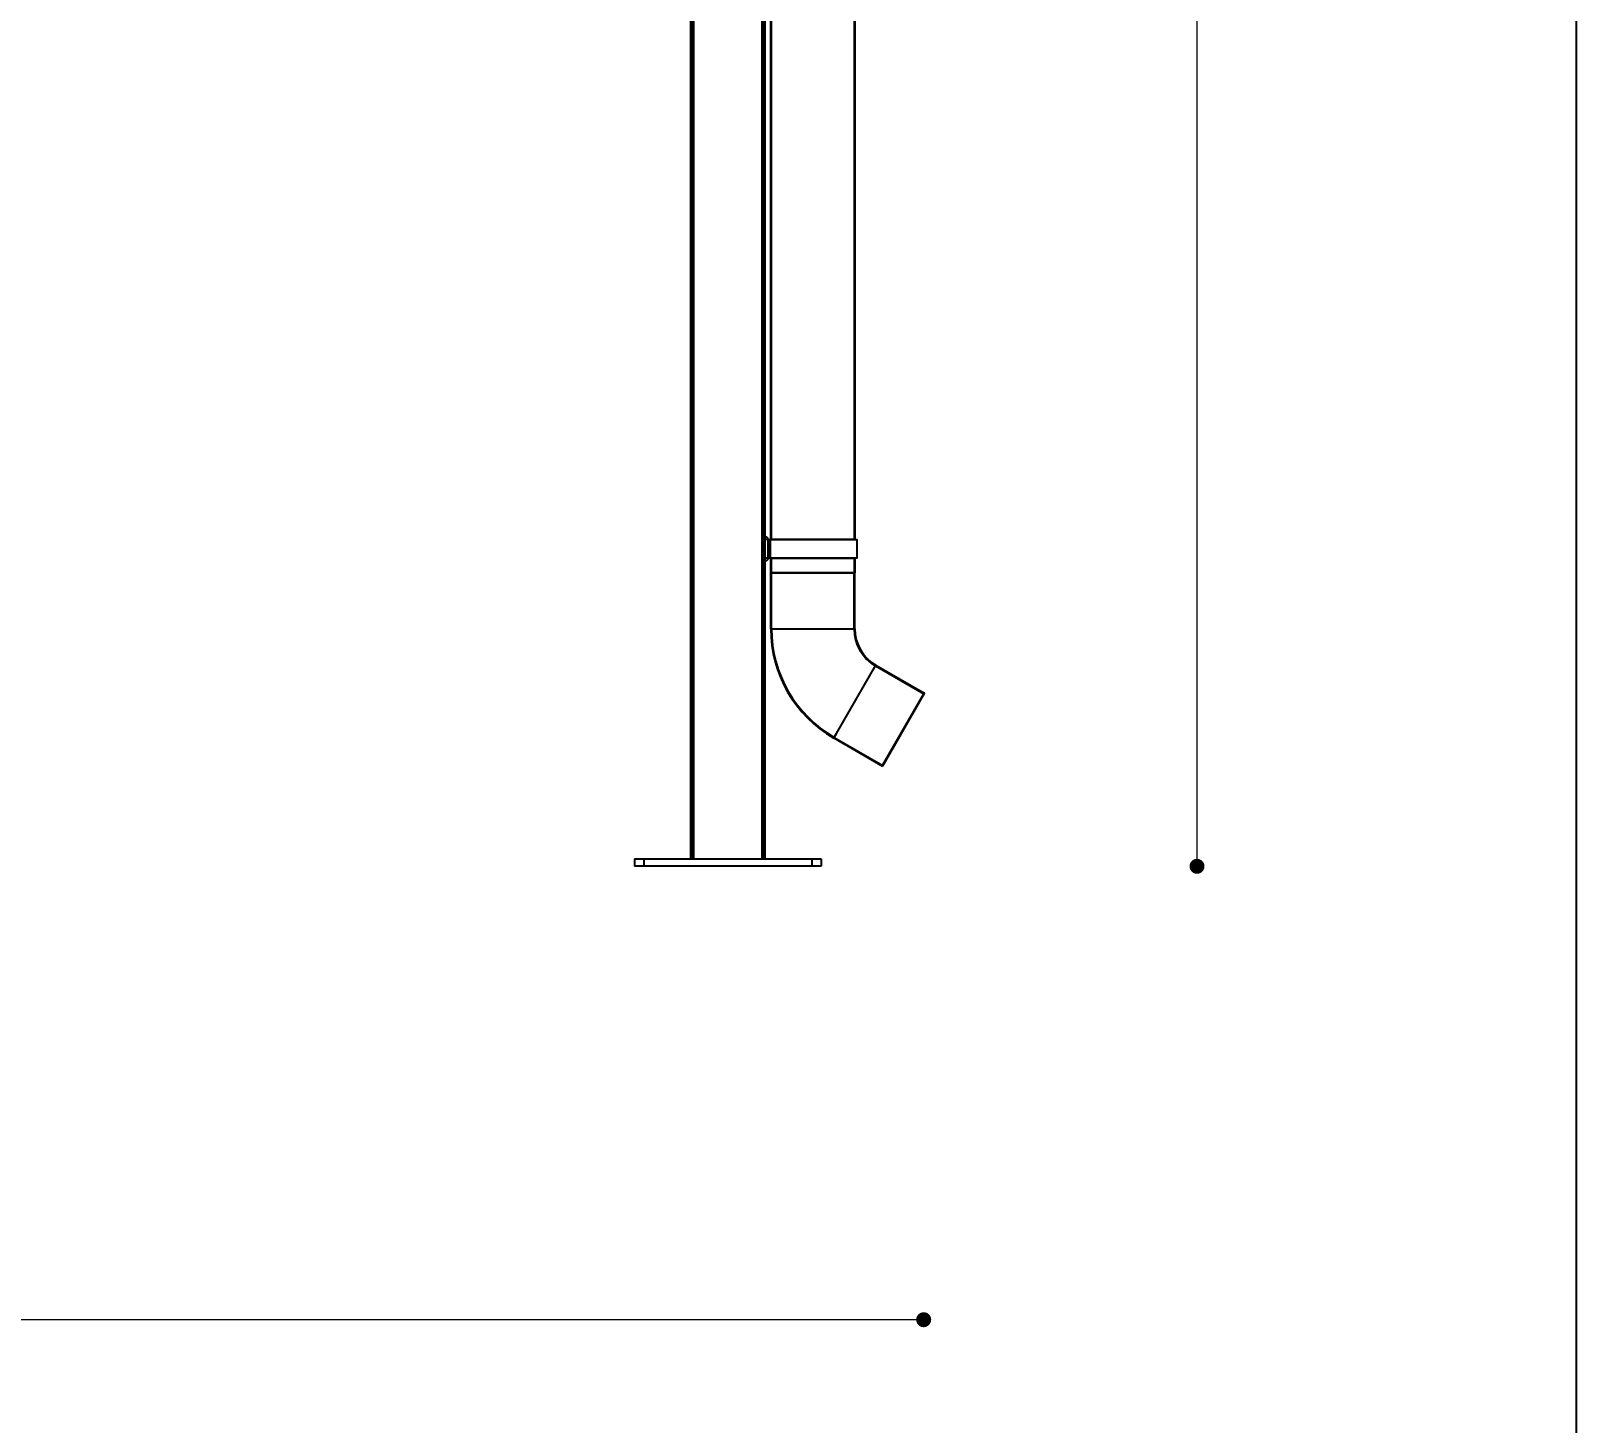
# Model space of a CAD drawing. Header units: millimetres. Extents: x 4625 to 14334, y 16216 to 31562.
# Drawn here: x 12679 to 14334, y 22270 to 23761 of the extents above; entities that cross this region are included whole.
import ezdxf

# ---------------------------------------------------------------- set-up
doc = ezdxf.new("R2010")
doc.units = ezdxf.units.MM
doc.header["$LTSCALE"] = 3
doc.layers.add('Default', color=7, linetype='Continuous')
doc.styles.get("Standard").update_dxf_attribs({"font": 'arial.ttf'})
doc.dimstyles.new('MATEUSZ', dxfattribs={"dimtxt": 35, "dimasz": 16, "dimexe": 0.18, "dimexo": 0.0625, "dimgap": 0.09, "dimtad": 0, "dimdec": 0, "dimdsep": 46, "dimtxsty": 'Standard', "dimblk": 'DOT', "dimcen": 0.09, "dimse1": 1, "dimse2": 1, "dimadec": 0, "dimazin": 0, "dimtfac": 1, "dimtdec": 0, "dimtofl": 0, "dimtmove": 0, "dimatfit": 3, "dimfxl": 1, "dimtolj": 1, "dimtzin": 0, "dimlwd": 9, "dimlwe": 9, "dimarcsym": 0})

# ---------------------------------------------------------------- blocks, each defined once
blk = doc.blocks.new('_Dot')
at = {"color": 0, "linetype": 'ByBlock', "lineweight": -2}
blk.add_line((-0.5, 0), (-1, 0), dxfattribs=at)
at = {"color": 0, "linetype": 'ByBlock', "const_width": 0.5}
blk.add_lwpolyline([(-0.25, 0, 1), (0.25, 0, 1)], format="xyb", close=True, dxfattribs=at)
blk = doc.blocks.new('*D32')
at = {"color": 0, "lineweight": 9, "transparency": 16777216}
for p, q in [((5710.2, 22380.5), (9493.4, 22380.5)), ((13619.4, 22380.5), (9836.2, 22380.5))]:
    blk.add_line(p, q, dxfattribs=at)
at = {"layer": 'Defpoints', "color": 0, "transparency": 16777216}
for p in [(5694.2, 23051.5), (13635.4, 23050.3), (13635.4, 22380.5)]:
    blk.add_point(p, dxfattribs=at)
at = {"color": 0, "lineweight": 9, "transparency": 16777216, "xscale": 16, "yscale": 16, "zscale": 16, "rotation": 180}
blk.add_blockref('_Dot', (5694.2, 22380.5), dxfattribs=at)
at = {"color": 0, "lineweight": 9, "transparency": 16777216, "xscale": 16, "yscale": 16, "zscale": 16}
blk.add_blockref('_Dot', (13635.4, 22380.5), dxfattribs=at)
at = {"color": 0, "transparency": 16777216, "insert": (9664.8, 22380.5), "char_height": 123, "attachment_point": 5}
blk.add_mtext('\\A1;7941', dxfattribs=at)
blk = doc.blocks.new('*D34')
at = {"color": 0, "lineweight": 9, "transparency": 16777216}
for p, q in [((13928.1, 25078.5), (13928.1, 24165.2)), ((13928.1, 22882.1), (13928.1, 23795.4))]:
    blk.add_line(p, q, dxfattribs=at)
at = {"layer": 'Defpoints', "color": 0, "transparency": 16777216}
for p in [(13468.2, 25094.5), (13525.7, 22866.1), (13928.1, 22866.1)]:
    blk.add_point(p, dxfattribs=at)
at = {"color": 0, "lineweight": 9, "transparency": 16777216, "xscale": 16, "yscale": 16, "zscale": 16}
for p, rotation in [((13928.1, 25094.5), 90), ((13928.1, 22866.1), 270)]:
    blk.add_blockref('_Dot', p, dxfattribs=dict(at, rotation=rotation))
at = {"color": 0, "transparency": 16777216, "insert": (13928.1, 23980.3), "char_height": 123, "attachment_point": 5, "rotation": 90}
blk.add_mtext('\\A1;2228', dxfattribs=at)

msp = doc.modelspace()

# ---------------------------------------------------------------- linework, layer by layer
msp.add_lwpolyline([(4625, 31562.3), (14334, 31562.3), (14334, 16215.9), (4625, 16215.9)], close=True)
at = {"layer": 'Default'}
for p, q in [((13385.7, 24988.5), (13385.7, 22874.1)), ((13386.7, 24988.5), (13386.7, 22874.1)), ((13388.7, 24988.5), (13388.7, 22874.1)), ((13389.2, 22874.1), (13389.2, 24991.3)), ((13462.2, 24988.5), (13462.2, 22874.1)), ((13462.7, 22874.1), (13462.7, 24991.1)), ((13464.6, 22874.1), (13464.6, 24991.3)), ((13465.7, 22874.1), (13465.7, 24991.1)), ((13471.6, 23216.1), (13471.6, 23946.1)), ((13472.4, 23216.1), (13472.4, 23946.1)), ((13560.8, 23946.1), (13560.8, 23216.1)), ((13561.6, 23946.1), (13561.6, 23216.1)), ((13469.4, 23216.1), (13462.2, 23216.1)), ((13468.7, 23195.6), (13468.7, 23216.6)), ((13469.4, 23196.1), (13469.4, 23216.1)), ((13471.4, 23196.1), (13471.4, 23216.1)), ((13563.9, 23216.1), (13563.9, 23196.1)), ((13469.4, 23196.1), (13462.2, 23196.1)), ((13471.6, 23180.4), (13471.6, 23196.1)), ((13472.4, 23180.4), (13472.4, 23196.1)), ((13560.8, 23196.1), (13560.8, 23180.4)), ((13561.6, 23196.1), (13561.6, 23180.4)), ((13471.6, 23120.4), (13471.6, 23180.4)), ((13472.4, 23120.4), (13472.4, 23180.4)), ((13560.8, 23120.4), (13560.8, 23180.4)), ((13561.6, 23120.4), (13561.6, 23180.4)), ((13583.7, 23080.8), (13635.7, 23050.8)), ((13584.1, 23081.5), (13636.1, 23051.5)), ((13539.1, 23003.5), (13591.1, 22973.5)), ((13539.5, 23004.2), (13591.5, 22974.2)), ((13325.7, 22874.1), (13325.7, 22866.1)), ((13335.7, 22874.1), (13335.7, 22866.1)), ((13335.7, 22874.1), (13515.7, 22874.1)), ((13515.7, 22874.1), (13515.7, 22866.1)), ((13525.7, 22874.1), (13525.7, 22866.1)), ((13515.7, 22866.1), (13335.7, 22866.1))]:
    msp.add_line(p, q, dxfattribs=at)
for points in [[(13469.4, 23216.1, 0), (13469.5, 23216.1, 0), (13470, 23216.1, 0), (13472.4, 23216.1, 0), (13498.5, 23216.1, 0), (13533.3, 23216.1, 0), (13556.4, 23216.1, 0), (13562.3, 23216.1, 0), (13563.6, 23216.1, 0), (13563.8, 23216.1, 0), (13563.9, 23216.1, 0), (13563.9, 23216.1, 0), (13563.9, 23216.1, 0), (13563.9, 23216.1, 0), (13563.9, 23216.1, 0), (13563.9, 23216.1, 0), (13563.9, 23216.1, 0), (13563.9, 23216.1, 0), (13563.9, 23216.1, 0), (13563.9, 23216.1, 0), (13563.9, 23216.1, 0), (13563.9, 23216.1, 0), (13563.9, 23216.1, 0), (13563.9, 23216.1, 0), (13563.9, 23216.1, 0), (13563.9, 23216.1, 0), (13563.8, 23216.1, 0)], [(13516.6, 23216.1, 0), (13471.4, 23216.1, 0)], [(13561.9, 23216.1, 0), (13561.9, 23216.1, 0), (13561.9, 23216.1, 0), (13561.9, 23216.1, 0), (13561.9, 23216.1, 0), (13561.9, 23216.1, 0), (13561.9, 23216.1, 0), (13561.9, 23216.1, 0), (13561.9, 23216.1, 0), (13561.9, 23216.1, 0), (13561.9, 23216.1, 0), (13561.9, 23216.1, 0), (13561.8, 23216.1, 0), (13561.8, 23216.1, 0), (13561.5, 23216.1, 0), (13560.5, 23216.1, 0), (13556.3, 23216.1, 0), (13516.6, 23216.1, 0)], [(13563.8, 23196.1, 0), (13563.9, 23196.1, 0), (13563.9, 23196.1, 0), (13563.9, 23196.1, 0), (13563.9, 23196.1, 0), (13563.9, 23196.1, 0), (13563.9, 23196.1, 0), (13563.9, 23196.1, 0), (13563.9, 23196.1, 0), (13563.9, 23196.1, 0), (13563.9, 23196.1, 0), (13563.9, 23196.1, 0), (13563.9, 23196.1, 0), (13563.9, 23196.1, 0), (13563.9, 23196.1, 0), (13563.9, 23196.1, 0), (13563.9, 23196.1, 0), (13563.8, 23196.1, 0), (13563.8, 23196.1, 0), (13563.5, 23196.1, 0), (13562.5, 23196.1, 0), (13558, 23196.1, 0), (13469.4, 23196.1, 0)], [(13471.4, 23196.1, 0), (13471.4, 23196.1, 0), (13471.4, 23196.1, 0), (13471.4, 23196.1, 0), (13471.4, 23196.1, 0), (13471.4, 23196.1, 0), (13471.4, 23196.1, 0), (13471.4, 23196.1, 0), (13471.4, 23196.1, 0), (13471.4, 23196.1, 0), (13471.4, 23196.1, 0), (13471.4, 23196.1, 0), (13471.4, 23196.1, 0), (13471.7, 23196.1, 0), (13472.7, 23196.1, 0), (13476.9, 23196.1, 0), (13516.6, 23196.1, 0)], [(13516.6, 23196.1, 0), (13561.9, 23196.1, 0)], [(13471.6, 23180.4, 0), (13471.6, 23180.4, 0), (13471.6, 23180.4, 0), (13471.6, 23180.4, 0), (13471.6, 23180.4, 0), (13471.6, 23180.4, 0), (13471.6, 23180.4, 0), (13471.6, 23180.4, 0), (13471.6, 23180.4, 0), (13471.6, 23180.4, 0), (13471.6, 23180.4, 0), (13471.6, 23180.4, 0), (13471.7, 23180.4, 0), (13471.9, 23180.4, 0), (13472.9, 23180.4, 0), (13477.2, 23180.4, 0), (13561.6, 23180.4, 0)], [(13472.4, 23180.4, 0), (13472.4, 23180.4, 0), (13472.4, 23180.4, 0), (13472.4, 23180.4, 0), (13472.4, 23180.4, 0), (13472.4, 23180.4, 0), (13472.4, 23180.4, 0), (13472.4, 23180.4, 0), (13472.4, 23180.4, 0), (13472.4, 23180.4, 0), (13472.4, 23180.4, 0), (13472.4, 23180.4, 0), (13472.5, 23180.4, 0), (13472.7, 23180.4, 0), (13473.7, 23180.4, 0), (13477.9, 23180.4, 0), (13516.6, 23180.4, 0)], [(13560.8, 23180.4, 0), (13560.8, 23180.4, 0), (13560.8, 23180.4, 0), (13560.8, 23180.4, 0), (13560.8, 23180.4, 0), (13560.8, 23180.4, 0), (13560.8, 23180.4, 0), (13560.8, 23180.4, 0), (13560.8, 23180.4, 0), (13560.8, 23180.4, 0), (13560.8, 23180.4, 0), (13560.8, 23180.4, 0), (13560.7, 23180.4, 0), (13560.5, 23180.4, 0), (13559.5, 23180.4, 0), (13555.4, 23180.4, 0), (13472.4, 23180.4, 0)], [(13516.6, 23180.4, 0), (13560.8, 23180.4, 0)], [(13471.6, 23120.4, 0), (13471.6, 23120.4, 0), (13471.6, 23120.4, 0), (13471.6, 23120.4, 0), (13471.6, 23120.4, 0), (13471.6, 23120.4, 0), (13471.6, 23120.4, 0), (13471.6, 23120.4, 0), (13471.6, 23120.4, 0), (13471.6, 23120.4, 0), (13471.6, 23120.4, 0), (13471.6, 23120.4, 0), (13471.7, 23120.4, 0), (13471.9, 23120.4, 0), (13472.9, 23120.4, 0), (13477.2, 23120.4, 0), (13561.6, 23120.4, 0)], [(13560.8, 23120.4, 0), (13561.2, 23114.4, 0), (13562.4, 23108.5, 0), (13564.3, 23102.8, 0), (13567, 23097.4, 0), (13570.4, 23092.4, 0), (13574.3, 23087.9, 0), (13578.8, 23084, 0), (13583.7, 23080.8, 0)], [(13561.6, 23120.4, 0), (13562, 23114.5, 0), (13563.2, 23108.7, 0), (13565.1, 23103.1, 0), (13567.7, 23097.8, 0), (13571, 23092.9, 0), (13574.9, 23088.5, 0), (13579.3, 23084.7, 0), (13584.1, 23081.5, 0)], [(13539.1, 23003.5, 0), (13539.1, 23003.5, 0), (13539.1, 23003.5, 0), (13539.1, 23003.5, 0), (13539.1, 23003.5, 0), (13539.1, 23003.5, 0), (13539.1, 23003.5, 0), (13539.1, 23003.5, 0), (13539.1, 23003.5, 0), (13539.1, 23003.5, 0), (13539.1, 23003.5, 0), (13539.1, 23003.5, 0), (13539.1, 23003.6, 0), (13539.3, 23003.8, 0), (13539.8, 23004.7, 0), (13541.9, 23008.3, 0), (13584.1, 23081.5, 0)], [(13636.1, 23051.5, 0), (13636.1, 23051.5, 0), (13636.1, 23051.5, 0), (13636.1, 23051.5, 0), (13636.1, 23051.5, 0), (13636.1, 23051.5, 0), (13636.1, 23051.5, 0), (13636.1, 23051.5, 0), (13636.1, 23051.5, 0), (13636.1, 23051.5, 0), (13636.1, 23051.5, 0), (13636.1, 23051.5, 0), (13636, 23051.4, 0), (13635.9, 23051.2, 0), (13635.4, 23050.3, 0), (13633.3, 23046.7, 0), (13591.1, 22973.5, 0)], [(13591.5, 22974.2, 0), (13591.5, 22974.2, 0), (13591.5, 22974.2, 0), (13591.5, 22974.2, 0), (13591.5, 22974.2, 0), (13591.5, 22974.2, 0), (13591.5, 22974.2, 0), (13591.5, 22974.2, 0), (13591.5, 22974.2, 0), (13591.5, 22974.2, 0), (13591.5, 22974.2, 0), (13591.5, 22974.2, 0), (13591.5, 22974.3, 0), (13591.6, 22974.5, 0), (13592.1, 22975.3, 0), (13594.2, 22978.9, 0), (13635.7, 23050.8, 0)], [(13325.7, 22874.1, 0), (13325.7, 22874.1, 0), (13325.7, 22874.1, 0), (13325.7, 22874.1, 0), (13325.7, 22874.1, 0), (13325.7, 22874.1, 0), (13325.7, 22874.1, 0), (13325.7, 22874.1, 0), (13325.7, 22874.1, 0), (13325.7, 22874.1, 0), (13325.7, 22874.1, 0), (13325.7, 22874.1, 0), (13325.7, 22874.1, 0), (13325.7, 22874.1, 0), (13325.9, 22874.1, 0), (13326.9, 22874.1, 0), (13335.7, 22874.1, 0)], [(13515.7, 22874.1, 0), (13525.7, 22874.1, 0)], [(13335.7, 22866.1, 0), (13325.7, 22866.1, 0)], [(13525.7, 22866.1, 0), (13525.7, 22866.1, 0), (13525.7, 22866.1, 0), (13525.7, 22866.1, 0), (13525.7, 22866.1, 0), (13525.7, 22866.1, 0), (13525.7, 22866.1, 0), (13525.7, 22866.1, 0), (13525.7, 22866.1, 0), (13525.7, 22866.1, 0), (13525.7, 22866.1, 0), (13525.6, 22866.1, 0), (13525.6, 22866.1, 0), (13525.6, 22866.1, 0), (13525.3, 22866.1, 0), (13522.8, 22866.1, 0), (13515.7, 22866.1, 0)]]:
    msp.add_polyline3d(points, dxfattribs=at)
for points in [[(13516.6, 23180.4, 0), (13471.6, 23180.4, 0)], [(13516.6, 23180.4, 0), (13561.6, 23180.4, 0)]]:
    msp.add_polyline3d(points, close=True, dxfattribs=at)
for centre, radius, start, end in [((13466.7, 23216.6), 2, 0, 90), ((13466.7, 23216.6), 2, 0, 90), ((13466.7, 23195.6), 2, 270, 0), ((13466.7, 23195.6), 2, 270, 0), ((13606.6, 23120.4), 135, 180, 240), ((13606.6, 23120.4), 134.2, 180, 240)]:
    msp.add_arc(centre, radius, start, end, dxfattribs=at)

# ---------------------------------------------------------------- dimensions: what is measured, and where the dimension line sits
dim = msp.add_linear_dim(base=(13928.1, 22866.1), p1=(13468.2, 25094.5), p2=(13525.7, 22866.1), angle=90, dimstyle='MATEUSZ', override={"dimtxt": 123})
dim.commit()
dim.dimension.update_dxf_attribs({"geometry": '*D34', "text_midpoint": (13928.1, 23980.3)})
dim = msp.add_linear_dim(base=(13635.4, 22380.5), p1=(5694.2, 23051.5), p2=(13635.4, 23050.3), dimstyle='MATEUSZ', override={"dimtxt": 123})
dim.commit()
dim.dimension.update_dxf_attribs({"geometry": '*D32', "text_midpoint": (9664.8, 22380.5)})

doc.saveas('drawing.dxf')
